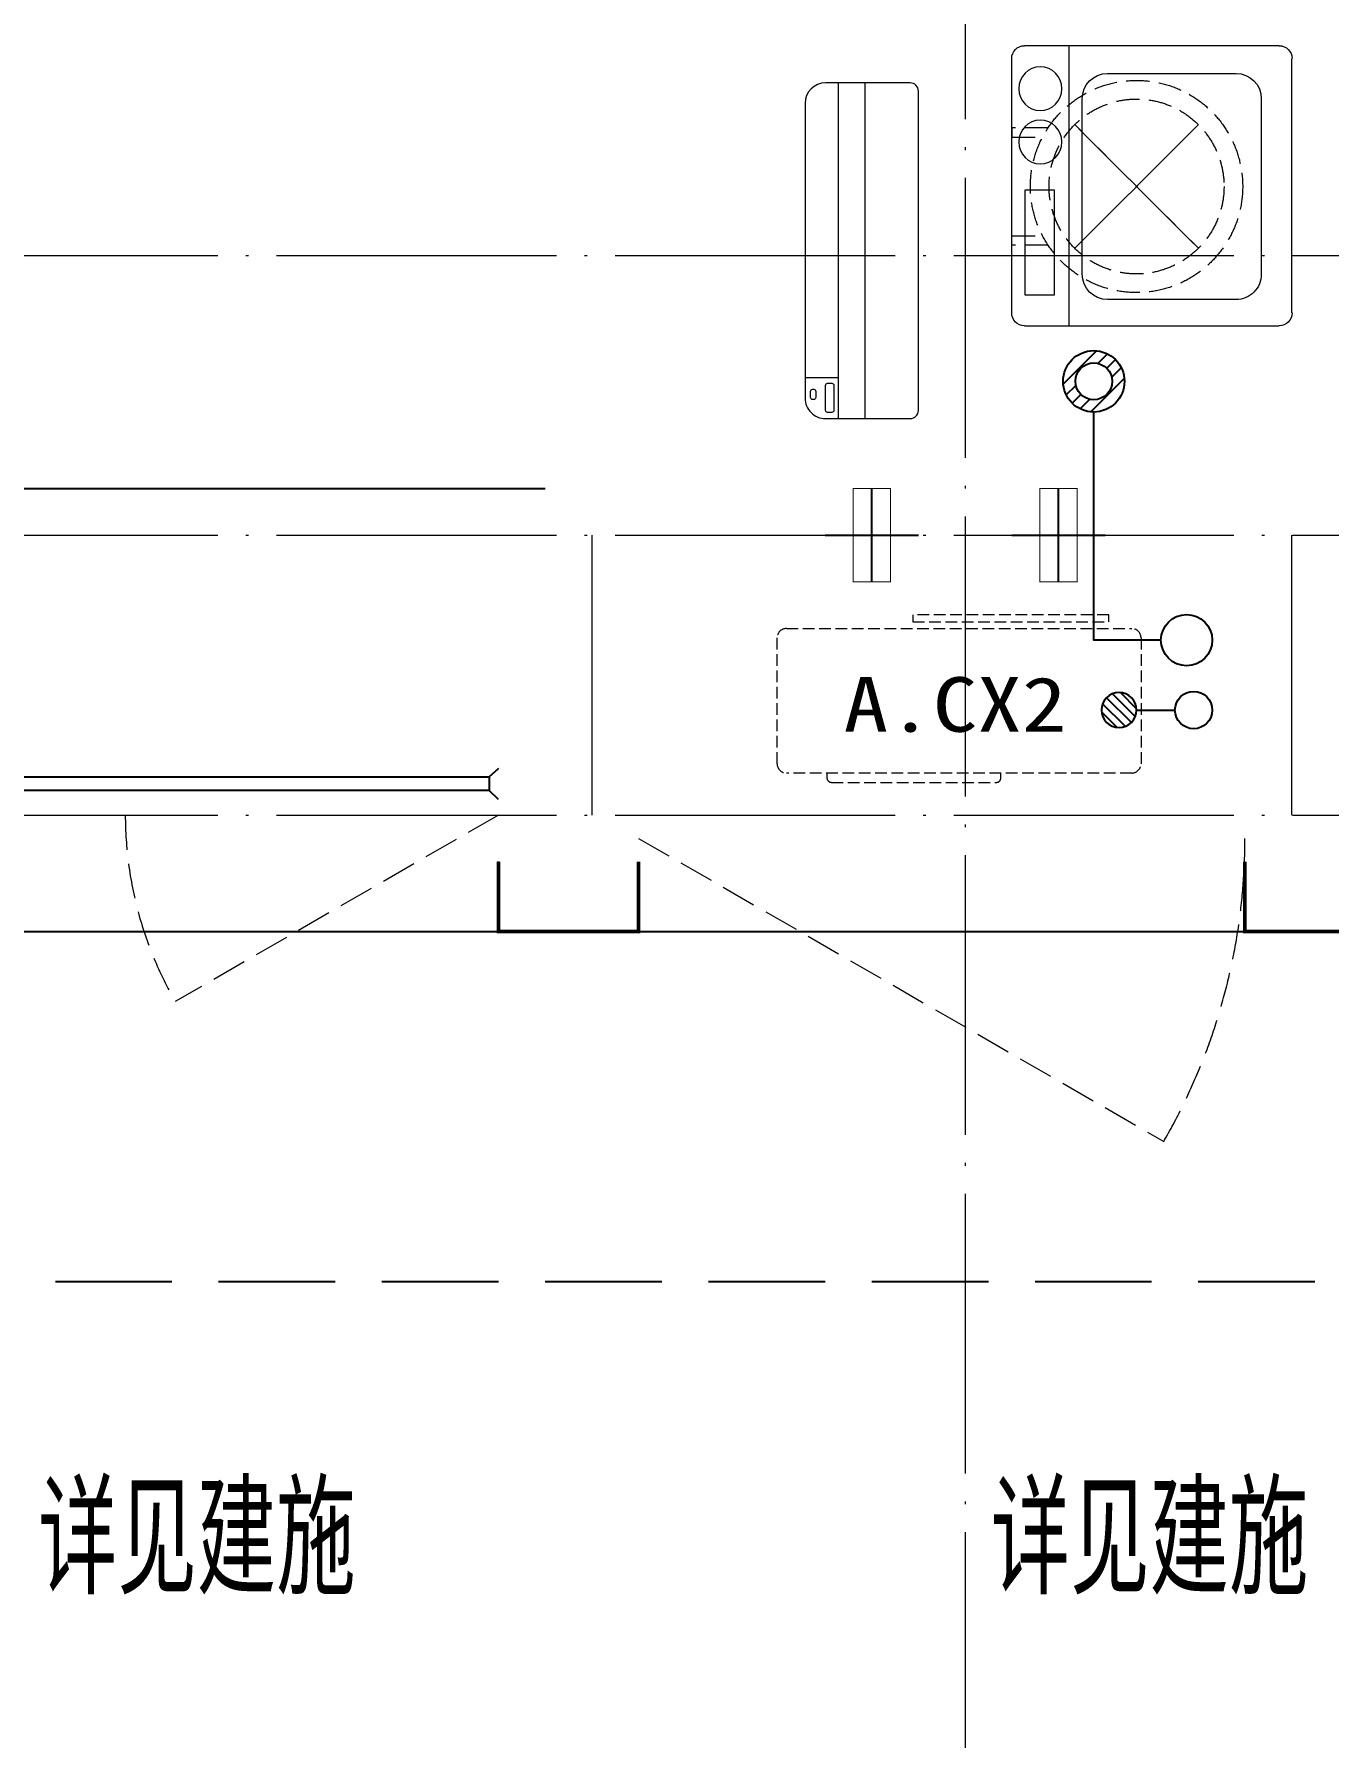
# Model space of a CAD drawing. Extents: x 27938 to 725830, y -209821 to 1628073.
# Drawn here: x 287021 to 289796, y 671157 to 674831 of the extents above; entities that cross this region are included whole.
import ezdxf

# ---------------------------------------------------------------- set-up
doc = ezdxf.new("R2010")
doc.units = 0
doc.header["$LTSCALE"] = 1000
doc.header["$MEASUREMENT"] = 0
for name, pattern in [('$1$DASH', [0.35, 0.25, -0.1]), ('DASH', [0.35, 0.25, -0.1]), ('DOTE', [2.42, 2, -0.2, 0.02, -0.2])]:
    doc.linetypes.add(name, pattern=pattern)
for name, color, linetype in [('3-栏杆1', 135, 'Continuous'), ('3.5方案汇报，与郭总、侯月琴确定户型_t8$0$2020.03.04 -1安徽标准化洋房户型(UA）_t8_t8$0$看线', 154, 'Continuous'), ('EQUIP_地漏', 7, 'Continuous'), ('PUB_TEXT', 4, 'Continuous'), ('VPIPE-凝结', 150, 'Continuous'), ('VPIPE-废水', 31, 'Continuous'), ('卫生间', 6, 'Continuous'), ('机电标识类', 1, 'Continuous'), ('看线', 251, 'Continuous')]:
    doc.layers.add(name, color=color, linetype=linetype)
for name, color, linetype, lineweight in [('DOTE', 19, 'DOTE', 9), ('LVTRY', 1, 'Continuous', 13), ('WINDOW', 144, 'Continuous', 15), ('平面-空调室内机', 176, 'Continuous', 9), ('平面-空调预留孔', 173, 'Continuous', 15), ('空调', 76, 'Continuous', 13), ('粉刷', 251, 'Continuous', 9)]:
    doc.layers.add(name, color=color, linetype=linetype, lineweight=lineweight)
doc.styles.add('_TCH_AXIS', font='COMPLEX', dxfattribs={"bigfont": 'GBCBIG'})
doc.styles.add('黑体', font='')
doc.styles.get('黑体').set_extended_font_data('SimHei')

# ---------------------------------------------------------------- blocks, each defined once
blk = doc.blocks.new('RECTANG')
for p, q in [((1, 1), (0, 1)), ((0, 1), (0, 0)), ((1, 0), (1, 1)), ((0, 0), (1, 0))]:
    blk.add_line(p, q)
blk = doc.blocks.new('洗衣机')
at = {"layer": 'LVTRY'}
for p, q in [((3791567.4, 243472.1), (3791021, 243472.1)), ((3791116.5, 243472.1), (3791116.5, 242871.5)), ((3790993.7, 243444.5), (3790993.7, 242899.1)), ((3791594.6, 242899.1), (3791594.6, 243444.5)), ((3791199, 243412.7), (3791474.9, 243412.7)), ((3791145.1, 242982.5), (3791145.1, 243358)), ((3791528.8, 243358), (3791528.8, 242982.5)), ((3791474.9, 242927.8), (3791199, 242927.8)), ((3791021, 242871.5), (3791567.4, 242871.5))]:
    blk.add_line(p, q, dxfattribs=at)
at = {"layer": 'LVTRY', "extrusion": (0, 0, -1)}
for centre, major_axis, start_param, end_param in [((3791021, 243444.5), (0, 27.6), -1.570796, 0), ((3791567.4, 243444.5), (0, 27.6), 0, 1.570796), ((3791055.1, 243379.8), (0, 46.9), 3.141593, 9.424778), ((3791199, 243358), (0, 54.7), 4.712389, 6.283185), ((3791474.9, 243358), (0, 54.7), 0, 1.570796), ((3791055.1, 243265.7), (0, 46.9), 3.141593, 9.424778), ((3791199, 242982.5), (0, 54.7), 3.141593, 4.712389), ((3791474.9, 242982.5), (0, 54.7), 1.570796, 3.141593), ((3791021, 242899.1), (0, 27.6), 3.141593, 4.712389), ((3791567.4, 242899.1), (0, 27.6), 1.570796, 3.141593)]:
    blk.add_ellipse(centre, major_axis=major_axis, ratio=0.986385, start_param=start_param, end_param=end_param, dxfattribs=at)
at = {"layer": 'LVTRY', "xscale": 63.25620569481588, "yscale": 224.5369532744355, "zscale": 64.12934308941763, "rotation": 180}
blk.add_blockref('RECTANG', (3791085.2, 243162.4), dxfattribs=at)
blk = doc.blocks.new('dnfhfn')
at = {"linetype": '$1$DASH', "ltscale": 0.2}
for p, q in [((101.9, 495, 0), (121.9, 495, 0)), ((101.9, 417.2, 0), (101.9, 495, 0)), ((121.9, 495, 0), (121.9, 429, 0)), ((353.1, 495, 0), (333.1, 495, 0)), ((333.1, 495, 0), (333.1, 429, 0)), ((353.1, 417.2, 0), (353.1, 495, 0))]:
    blk.add_line(p, q, dxfattribs=at)
at = {"linetype": '$1$DASH', "ltscale": 0.2, "elevation": 0}
for points in [[(94.9, 360.1), (94.9, 360.1), (360.1, 94.9), (360.1, 94.9)], [(360.1, 360.1), (94.9, 94.9), (94.9, 94.9), (360.1, 360.1)]]:
    blk.add_lwpolyline(points, close=True, dxfattribs=at)
at = {"linetype": '$1$DASH', "ltscale": 0.2}
for radius in [227.5, 187.5]:
    blk.add_circle((227.5, 227.5, 0), radius, dxfattribs=at)
blk = doc.blocks.new('ferre')
at = {"layer": '平面-空调预留孔', "linetype": 'DASH', "ltscale": 0.1}
for p, q in [((93392.7, 115403.5), (93392.7, 115393.5)), ((93402.7, 115383.5), (93755.6, 115383.5)), ((93765.6, 115393.5), (93765.6, 115403.5))]:
    blk.add_line(p, q, dxfattribs=at)
blk.add_lwpolyline([(93996.7, 115742.6), (93576.8, 115742.6), (93576.8, 115727.5), (93996.7, 115727.5)], close=True, dxfattribs=at)
blk.add_lwpolyline([(94045.9, 115403.5), (93305.9, 115403.5, -0.414214), (93285.9, 115423.5), (93285.9, 115693.5, -0.414214), (93305.9, 115713.5), (94045.9, 115713.5, -0.414214), (94065.9, 115693.5), (94065.9, 115423.5, -0.414214)], format="xyb", close=True, dxfattribs=at)
for centre, start, end in [((93402.7, 115393.5), 180, 270), ((93755.6, 115393.5), 270, 0)]:
    blk.add_arc(centre, 10, start, end, dxfattribs=at)
at = {"layer": '平面-空调预留孔', "color": 251, "linetype": 'DASH', "ltscale": 0.1, "true_color": 0x636466, "style": '黑体', "width": 1.2}
blk.add_text('A.CX2', height=117.05, dxfattribs=at).set_placement((93428.3, 115492.1))
blk = doc.blocks.new('fergve')
at = {"layer": '平面-空调预留孔', "linetype": 'DASH', "ltscale": 0.1}
blk.add_blockref('ferre', (25670, -60415.8), dxfattribs=at)
blk = doc.blocks.new('dongkong')
blk.add_wipeout([(-603756, 210771), (-603756, 210570.8), (-603836, 210570.8), (-603836, 210771)])
at = {"layer": '机电标识类', "color": 250, "linetype": 'DASH', "ltscale": 400}
for p, q in [((-603796, 210771), (-603796, 210570.8)), ((-603896, 210670.7), (-603696, 210670.7))]:
    blk.add_line(p, q, dxfattribs=at)
at = {"layer": '空调', "color": 6, "linetype": 'DASH', "const_width": 2}
blk.add_lwpolyline([(-603756, 210771), (-603756, 210570.8), (-603836, 210570.8), (-603836, 210771)], close=True, dxfattribs=at)
blk = doc.blocks.new('A$C001338C2')
for p, q in [((845, 303.6), (55, 303.6)), ((109.1, 214.8), (109.1, 303.6)), ((0, 248.6), (0, 22)), ((900, 22), (900, 248.6)), ((22, 0), (878, 0))]:
    blk.add_line(p, q)
at = {"lineweight": 5}
for p, q in [((900, 214.8), (0, 214.8)), ((900, 143.2), (0, 143.2))]:
    blk.add_line(p, q, dxfattribs=at)
for points in [[(73.1, 275), (56.8, 275, -0.414214), (51.3, 280.5), (51.3, 283.4, -0.414214), (56.8, 288.9), (73.1, 288.9, -0.414214), (78.6, 283.4), (78.6, 280.5, -0.414214)], [(89.2, 226.4), (22.2, 226.4, -0.414214), (16.7, 231.9), (16.7, 243.1, -0.414214), (22.2, 248.6), (89.2, 248.6, -0.414214), (94.7, 243.1), (94.7, 231.9, -0.414214)]]:
    blk.add_lwpolyline(points, format="xyb", close=True)
for centre, radius, start, end in [((55, 248.6), 55, 90, 180), ((845, 248.6), 55, 360, 90), ((22, 22), 22, 180, 270), ((878, 22), 22, 270, 360)]:
    blk.add_arc(centre, radius, start, end)
blk = doc.blocks.new('$TwtSys$00000141')
at = {"color": 1}
for p, q in [((-47.1, 3.8), (-5, 45.9)), ((-47.1, 3.8), (-5, 45.9)), ((-43.6, -17.5), (17.5, 43.6)), ((-43.6, -17.5), (17.5, 43.6)), ((-33.2, -33.2), (33.2, 33.2)), ((-33.2, -33.2), (33.2, 33.2)), ((-16.2, -43.5), (43.8, 16.4)), ((-16.2, -43.5), (43.8, 16.4)), ((5.7, -46.1), (46.1, -5.7)), ((5.7, -46.1), (46.1, -5.7))]:
    blk.add_line(p, q, dxfattribs=at)
blk.add_circle((0, 0), 47, dxfattribs=at)
blk.add_circle((0, 0), 47, dxfattribs=at)
blk = doc.blocks.new('$TwtSys$00000543')
for p, q in [((-93.6, -8.5), (8.5, 93.6)), ((12.5, 55), (41.7, 84.2)), ((39.9, 39.9), (66.5, 66.5)), ((-8.5, -93.6), (93.6, 8.5)), ((55, 12.5), (84.2, 41.7)), ((-84.2, -41.7), (-55, -12.5)), ((-66.5, -66.5), (-39.9, -39.9)), ((-41.7, -84.2), (-12.5, -55))]:
    blk.add_line(p, q)
for radius in [94, 56.4]:
    blk.add_circle((0, 0), radius)
blk = doc.blocks.new('GDRDADWDAD')
at = {"layer": 'DOTE', "linetype": 'DOTE', "ltscale": 0.3}
for p, q in [((289016.6, 681057.2), (289016.6, 671157.2)), ((270116.6, 674357.2), (328916.6, 674357.2)), ((270116.6, 673757.2), (328916.6, 673757.2)), ((288216.6, 673757.2), (288216.6, 673157.2)), ((289716.6, 673757.2), (289716.6, 673157.2)), ((270116.6, 673157.2), (328916.6, 673157.2))]:
    blk.add_line(p, q, dxfattribs=at)
blk = doc.blocks.new('HFGHFHF')
at = {"layer": '卫生间', "color": 159, "linetype": 'DASH', "true_color": 0x22346e}
blk.add_lwpolyline([(282616.8, 689157.2), (280916.6, 689157.2), (280916.6, 684657.2), (280916.6, 684657.2), (280916.6, 684357.2), (272916.6, 684357.2), (272916.6, 683357.2), (271116.6, 683357.2), (271116.6, 673357.2), (273766.6, 673357.2), (273766.6, 672157.2), (297866.6, 672157.2), (297866.6, 673357.2), (299516.6, 673357.2)], dxfattribs=at)

msp = doc.modelspace()

# ---------------------------------------------------------------- linework, layer by layer
at = {"color": 30, "const_width": 8}
for points in [[(288316.6, 673057.2), (288316.6, 672907.2), (288016.6, 672907.2), (288016.6, 673057.2)], [(289916.6, 673057.2), (289916.6, 672907.2), (289616.6, 672907.2), (289616.6, 673057.2)]]:
    msp.add_lwpolyline(points, dxfattribs=at)
at = {"layer": '3-栏杆1', "color": 5}
for p, q in [((286436.8, 673239.3), (287996.3, 673239.4)), ((287996.3, 673239.4), (288016.6, 673257.2)), ((288016.6, 673257.2), (287996.3, 673239.4)), ((287996.3, 673239.4), (287996.3, 673210.1)), ((287996.3, 673210.1), (286436.8, 673210)), ((288016.6, 673190.3), (287996.3, 673210.1))]:
    msp.add_line(p, q, dxfattribs=at)
at = {"layer": '3.5方案汇报，与郭总、侯月琴确定户型_t8$0$2020.03.04 -1安徽标准化洋房户型(UA）_t8_t8$0$看线', "ltscale": 10}
msp.add_line((285916.6, 673857.2), (288116.6, 673857.2), dxfattribs=at)
at = {"layer": 'VPIPE-凝结', "ltscale": 0.1}
msp.add_lwpolyline([(289384.2, 673382.2), (289466.6, 673382.2)], dxfattribs=at)
at = {"layer": 'VPIPE-凝结'}
msp.add_circle((289506.6, 673382.2), 40, dxfattribs=at)
at = {"layer": 'VPIPE-废水'}
msp.add_circle((289491.6, 673532.2), 55, dxfattribs=at)
at = {"layer": 'WINDOW', "color": 250, "linetype": 'DASH', "ltscale": 0.3}
for points in [[(288016.6, 673157.2), (287323.8, 672757.2, -0.131652), (287216.6, 673157.2)], [(288316.6, 673107.2), (289442.4, 672457.2, 0.131652), (289616.6, 673107.2)]]:
    msp.add_lwpolyline(points, format="xyb", dxfattribs=at)
at = {"layer": '看线', "color": 202, "ltscale": 0.5}
for points in [[(286416.6, 673057.2), (286416.6, 672907.2), (288016.6, 672907.2), (288016.6, 673057.2)], [(288316.6, 672907.2), (289616.6, 672907.2)]]:
    msp.add_lwpolyline(points, dxfattribs=at)

# ---------------------------------------------------------------- block references
at = {"layer": 'EQUIP_地漏', "xscale": 0.7000000000000001, "yscale": 0.7000000000000001, "zscale": 0.7000000000000001}
msp.add_blockref('$TwtSys$00000543', (289292.5, 674087.2), dxfattribs=at)
at = {"layer": 'EQUIP_地漏', "xscale": 0.8, "yscale": -0.8, "zscale": 0.8, "rotation": 179.9999999357402}
msp.add_blockref('$TwtSys$00000141', (289346.6, 673382.2), dxfattribs=at)
at = {"layer": '平面-空调室内机', "ltscale": 0.3, "xscale": -1, "rotation": 180}
for p in [(892612.6, 884428), (893012.7, 884428)]:
    msp.add_blockref('dongkong', p, dxfattribs=at)
at = {"layer": '平面-空调预留孔', "xscale": 0.800000000046565, "yscale": 0.800000000046565, "zscale": 0.800000000046565, "rotation": 90.00000023343017}
msp.add_blockref('A$C001338C2', (288916.5, 674007.2), dxfattribs=at)
at = {"layer": '平面-空调预留孔', "rotation": 90.00000000000001}
msp.add_blockref('dnfhfn', (289611.7, 674277.5, 0), dxfattribs=at)
at = {"layer": '平面-空调预留孔'}
msp.add_blockref('fergve', (169657.9, 618259.5), dxfattribs=at)
at = {"layer": '粉刷'}
msp.add_blockref('洗衣机', (-3501877.2, 431334.8), dxfattribs=at)

# ---------------------------------------------------------------- texts
at = {"layer": 'PUB_TEXT', "style": '_TCH_AXIS'}
for p in [(287029.5, 671485.7), (289071.8, 671485.7)]:
    msp.add_text('详见建施', height=236.31, dxfattribs=at).set_placement(p)

# ---------------------------------------------------------------- next in the draw order: linework, layer by layer
at = {"layer": 'VPIPE-凝结', "ltscale": 0.1}
msp.add_lwpolyline([(289436.6, 673532.2), (289292.5, 673532.2), (289292.5, 674021.4)], dxfattribs=at)

# ---------------------------------------------------------------- next in the draw order: block references
for name in ['GDRDADWDAD', 'HFGHFHF']:
    msp.add_blockref(name, (0, 0))

doc.saveas('drawing.dxf')
